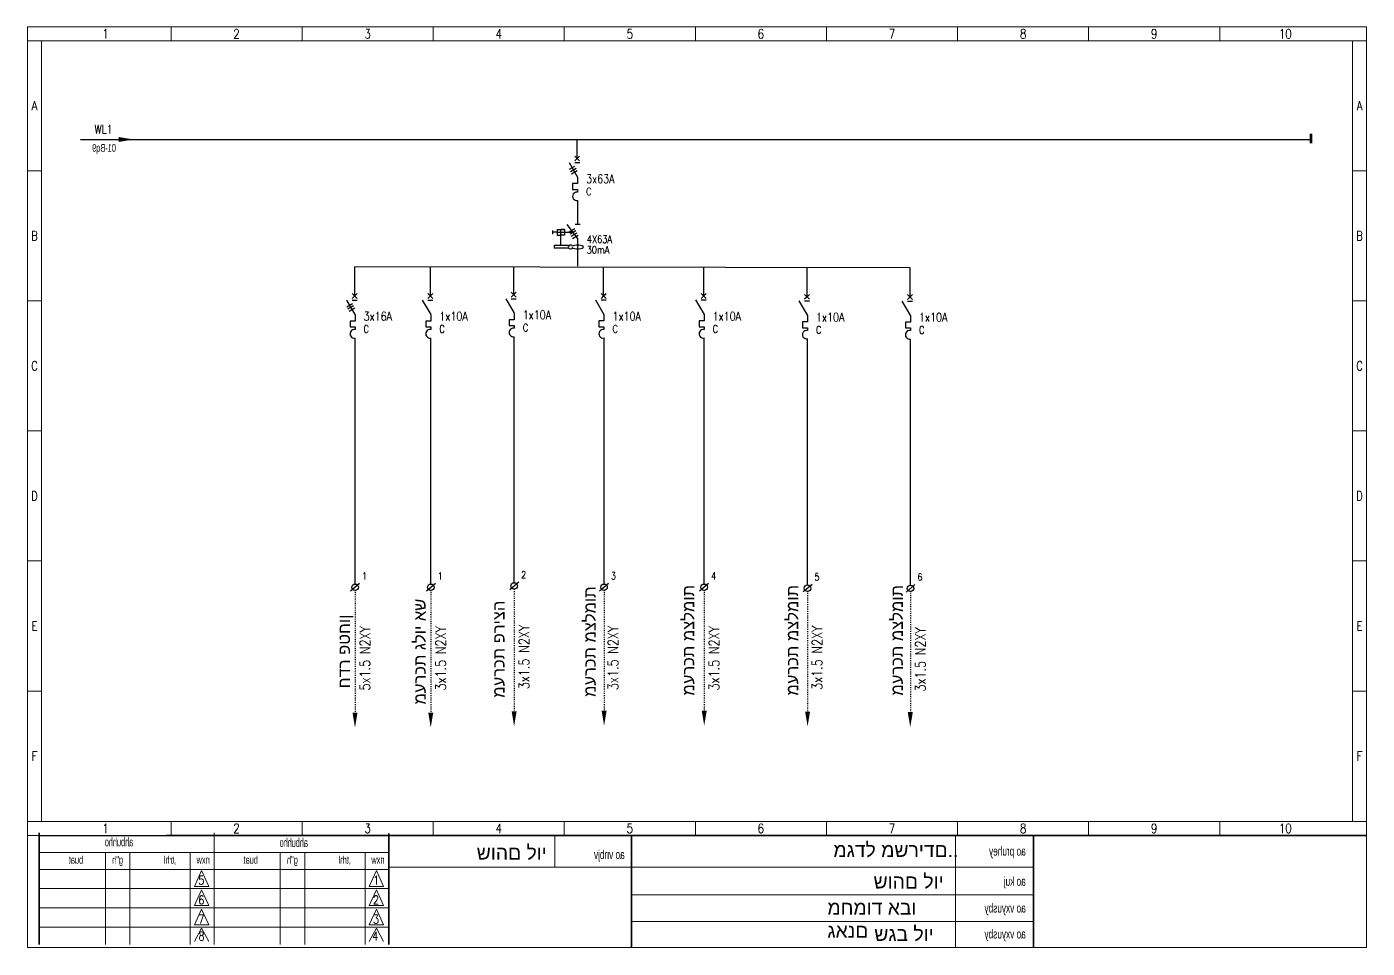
# Model space of a CAD drawing. Header units: millimetres. Extents: x 46170 to 87148, y 12751 to 40933.
# Drawn here: x 81938 to 86400, y 20561 to 23629 of the extents above; entities that cross this region are included whole.
import ezdxf
from ezdxf.enums import TextEntityAlignment as Align

# ---------------------------------------------------------------- set-up
doc = ezdxf.new("R2010")
doc.units = ezdxf.units.MM
doc.linetypes.add('ACAD_ISO03W100', pattern=[30, 12, -18])
doc.layers.add('A3', color=3, linetype='Continuous')
doc.styles.add('ROMANS', font='romans.shx')
doc.styles.get("Standard").update_dxf_attribs({"font": 'arial.ttf'})
doc.styles.add('TECHNO_M', font='techno_m.shx')

msp = doc.modelspace()

# ---------------------------------------------------------------- linework, layer by layer
at = {"color": 7, "linetype": 'ByBlock', "lineweight": 13, "ltscale": 2}
for p, q in [((81940.4, 20564.1), (81940.4, 23629.4)), ((81940.4, 23629.4), (86397.5, 23629.4)), ((81940.4, 20564.1), (81940.4, 23629.4)), ((81940.4, 23629.4), (86397.5, 23629.4)), ((86351.4, 23582.9), (86351.4, 20983.4)), ((81940.4, 20983.4), (86397.5, 20983.4)), ((82561.3, 20945.8), (82561.3, 20573.1)), ((83696, 20935.8), (83696, 20830.7)), ((85030, 20934.7), (85030, 20564.1)), ((82199.4, 20880.2), (82199.4, 20573.1)), ((82281.2, 20880.2), (82281.2, 20573.1)), ((82482, 20880.2), (82482, 20573.1)), ((82781.3, 20880.2), (82781.3, 20573.1)), ((82863.1, 20880.2), (82863.1, 20573.1)), ((83063.9, 20880.2), (83063.9, 20573.1))]:
    msp.add_line(p, q, dxfattribs=at)
at = {"color": 7, "linetype": 'ByBlock', "lineweight": 13}
for p, q in [((82417.9, 23629.4), (82417.9, 23582.9)), ((82417.9, 23629.4), (82417.9, 23582.9)), ((82417.9, 23629.4), (82417.9, 23582.9)), ((82417.9, 23629.4), (82417.9, 23582.9)), ((82854.3, 23629.4), (82854.3, 23582.9)), ((82854.3, 23629.4), (82854.3, 23582.9)), ((82854.3, 23629.4), (82854.3, 23582.9)), ((82854.3, 23629.4), (82854.3, 23582.9)), ((83290.7, 23629.4), (83290.7, 23582.9)), ((83290.7, 23629.4), (83290.7, 23582.9)), ((83290.7, 23629.4), (83290.7, 23582.9)), ((83290.7, 23629.4), (83290.7, 23582.9)), ((83727.1, 23629.4), (83727.1, 23582.9)), ((83727.1, 23629.4), (83727.1, 23582.9)), ((83727.1, 23629.4), (83727.1, 23582.9)), ((83727.1, 23629.4), (83727.1, 23582.9)), ((84163.5, 23629.4), (84163.5, 23582.9)), ((84163.5, 23629.4), (84163.5, 23582.9)), ((84163.5, 23629.4), (84163.5, 23582.9)), ((84163.5, 23629.4), (84163.5, 23582.9)), ((84599.9, 23629.4), (84599.9, 23582.9)), ((84599.9, 23629.4), (84599.9, 23582.9)), ((85036.3, 23629.4), (85036.3, 23582.9)), ((85036.3, 23629.4), (85036.3, 23582.9)), ((85472.7, 23629.4), (85472.7, 23582.9)), ((85472.7, 23629.4), (85472.7, 23582.9)), ((85909.1, 23629.4), (85909.1, 23582.9)), ((85909.1, 23629.4), (85909.1, 23582.9)), ((81940.4, 23582.9), (86397.5, 23582.9)), ((81940.4, 23150.2), (81986.4, 23150.2)), ((86351.4, 23150.2), (86397.5, 23150.2)), ((81940.4, 22717.1), (81986.4, 22717.1)), ((86351.4, 22717.1), (86397.5, 22717.1)), ((81940.4, 22283.9), (81986.4, 22283.9)), ((86351.4, 22283.9), (86397.5, 22283.9)), ((81940.4, 21850.8), (81986.4, 21850.8)), ((81940.4, 21850.8), (81986.4, 21850.8)), ((86351.4, 21850.8), (86397.5, 21850.8)), ((81940.4, 21417.6), (81986.4, 21417.6)), ((86351.4, 21417.6), (86397.5, 21417.6)), ((82417.9, 20983.4), (82417.9, 20936.8)), ((82417.9, 20983.4), (82417.9, 20936.8)), ((82417.9, 20983.4), (82417.9, 20936.8)), ((82417.9, 20983.4), (82417.9, 20936.8)), ((82854.3, 20983.4), (82854.3, 20936.8)), ((82854.3, 20983.4), (82854.3, 20936.8)), ((82854.3, 20983.4), (82854.3, 20936.8)), ((82854.3, 20983.4), (82854.3, 20936.8)), ((83290.7, 20983.4), (83290.7, 20936.8)), ((83290.7, 20983.4), (83290.7, 20936.8)), ((83290.7, 20983.4), (83290.7, 20936.8)), ((83290.7, 20983.4), (83290.7, 20936.8)), ((83727.1, 20983.4), (83727.1, 20936.8)), ((83727.1, 20983.4), (83727.1, 20936.8)), ((83727.1, 20983.4), (83727.1, 20936.8)), ((83727.1, 20983.4), (83727.1, 20936.8)), ((84163.5, 20983.4), (84163.5, 20936.8)), ((84163.5, 20983.4), (84163.5, 20936.8)), ((84163.5, 20983.4), (84163.5, 20936.8)), ((84163.5, 20983.4), (84163.5, 20936.8)), ((84599.9, 20983.4), (84599.9, 20936.8)), ((84599.9, 20983.4), (84599.9, 20936.8)), ((85036.3, 20983.4), (85036.3, 20936.8)), ((85036.3, 20983.4), (85036.3, 20936.8)), ((85472.7, 20983.4), (85472.7, 20936.8)), ((85472.7, 20983.4), (85472.7, 20936.8)), ((85909.1, 20983.4), (85909.1, 20936.8)), ((85909.1, 20983.4), (85909.1, 20936.8))]:
    msp.add_line(p, q, dxfattribs=at)
at = {"color": 7, "linetype": 'Continuous', "lineweight": 13}
for p, q in [((81986.4, 23582.9), (81986.4, 20983.4)), ((83143.2, 20880.2), (81979.5, 20880.2)), ((82561.3, 20880.2), (82561.3, 20880.2)), ((83143.2, 20880.2), (83143.2, 20880.2)), ((83143.2, 20823.7), (81979.5, 20823.7)), ((85289.4, 20830.7), (83143.2, 20830.7)), ((83143.2, 20759.7), (81979.5, 20759.7)), ((83143.2, 20695.6), (81979.5, 20695.6)), ((83143.2, 20631.6), (81979.5, 20631.6)), ((82561.3, 20631.6), (82561.3, 20631.6))]:
    msp.add_line(p, q, dxfattribs=at)
at = {"color": 0, "linetype": 'ByBlock', "ltscale": 2}
for p, q in [((82117.1, 23254.3), (86212.1, 23254.3)), ((83770.1, 23191), (83770.1, 23254.3)), ((83029.3, 22733.3), (83029.5, 22829.7)), ((84878.4, 22826.3), (83029.5, 22829.7)), ((83281.5, 22733.3), (83281.6, 22829.7)), ((83559, 22737.7), (83559.2, 22829.7)), ((83857.9, 22733.4), (83858.1, 22829.8)), ((84191.2, 22733.4), (84191.4, 22829.8)), ((84535.3, 22730.3), (84535.5, 22826.7)), ((84878.2, 22729.9), (84878.4, 22826.3))]:
    msp.add_line(p, q, dxfattribs=at)
at = {"lineweight": 53}
msp.add_line((86212.5, 23272.6), (86212.5, 23241.6), dxfattribs=at)
at = {"color": 7, "linetype": 'ByBlock', "lineweight": -2}
for p, q in [((83743.1, 23177.4), (83771.2, 23128.7)), ((83771.4, 23128.6), (83771.4, 23107.4)), ((83771.4, 23107.4), (83754.6, 23107.4)), ((83754.6, 23107.4), (83754.6, 23088.2)), ((83754.6, 23088.2), (83771.3, 23088.2)), ((83687.4, 22950.8), (83687.4, 22939.3)), ((83705.7, 22945.1), (83687.4, 22945.1)), ((83703.2, 22954.1), (83727.3, 22954.1)), ((83703.2, 22954.1), (83703.2, 22936)), ((83703.2, 22936), (83715.2, 22936)), ((83705.7, 22945.1), (83724.8, 22945.1)), ((83715.2, 22900.8), (83715.2, 22954.1)), ((83727.3, 22954.1), (83715.2, 22954.1)), ((83715.2, 22951.4), (83715.2, 22952.6)), ((83715.2, 22938.8), (83715.2, 22937.5)), ((83727.3, 22936), (83715.2, 22936)), ((83724.8, 22945.1), (83756.4, 22945.1)), ((83727.3, 22954.1), (83727.3, 22936)), ((83771.6, 22925.2), (83736.6, 22970.9)), ((83740.9, 22900.8), (83693.3, 22900.8)), ((83693.3, 22900.8), (83693.3, 22892)), ((83740.9, 22892), (83693.3, 22892)), ((83740.9, 22898), (83740.9, 22900.8)), ((83742.6, 22898), (83740.9, 22898)), ((83742.6, 22894.7), (83740.9, 22894.7)), ((83740.9, 22894.7), (83740.9, 22892)), ((83742.6, 22900.5), (83742.6, 22898)), ((83742.6, 22892.3), (83742.6, 22894.7)), ((83752.9, 22898.5), (83752.9, 22901.6)), ((83752.9, 22894.2), (83752.9, 22891.2)), ((83752.9, 22894.2), (83752.9, 22891.2)), ((83002.3, 22719.7), (83030.4, 22671)), ((83254.5, 22719.7), (83282.6, 22671)), ((83532, 22724.1), (83560.1, 22675.4)), ((83830.9, 22719.8), (83859, 22671.1)), ((84164.2, 22719.8), (84192.3, 22671.1)), ((84508.4, 22716.7), (84536.5, 22668)), ((84851.2, 22716.2), (84879.3, 22667.5)), ((83030.5, 22670.9), (83030.5, 22649.7)), ((83282.7, 22670.8), (83282.7, 22649.7)), ((83560.2, 22675.3), (83560.2, 22654.1)), ((83859.1, 22671), (83859.1, 22649.8)), ((84192.5, 22671), (84192.5, 22649.8)), ((84536.6, 22667.9), (84536.6, 22646.7)), ((83030.5, 22649.7), (83013.8, 22649.7)), ((83013.8, 22649.7), (83013.8, 22630.5)), ((83013.8, 22630.5), (83030.5, 22630.5)), ((83282.7, 22649.7), (83266, 22649.7)), ((83266, 22649.7), (83266, 22630.5)), ((83266, 22630.5), (83282.7, 22630.5)), ((83560.2, 22654.1), (83543.5, 22654.1)), ((83543.5, 22654.1), (83543.5, 22634.9)), ((83543.5, 22634.9), (83560.2, 22634.9)), ((83859.1, 22649.8), (83842.4, 22649.8)), ((83842.4, 22649.8), (83842.4, 22630.6)), ((83842.4, 22630.6), (83859.1, 22630.6)), ((84192.5, 22649.8), (84175.7, 22649.8)), ((84175.7, 22649.8), (84175.7, 22630.6)), ((84175.7, 22630.6), (84192.4, 22630.6)), ((84536.6, 22646.7), (84519.9, 22646.7)), ((84519.9, 22646.7), (84519.9, 22627.5)), ((84519.9, 22627.5), (84536.6, 22627.5)), ((84879.5, 22646.2), (84862.7, 22646.2)), ((84862.7, 22646.2), (84862.7, 22627)), ((84862.7, 22627), (84879.4, 22627)), ((84879.5, 22667.4), (84879.5, 22646.2))]:
    msp.add_line(p, q, dxfattribs=at)
at = {"lineweight": -2}
for p, q in [((83744.2, 23155), (83762.7, 23165.8)), ((83747.7, 23147.7), (83766.7, 23158.8)), ((83751.3, 23140.3), (83770.3, 23151.4)), ((83743.4, 22946.8), (83762.3, 22957.9)), ((83746.9, 22939.5), (83765.9, 22950.6)), ((83750.5, 22932.1), (83769.5, 22943.2)), ((83754.1, 22924.6), (83773.1, 22935.7)), ((83003.4, 22697.3), (83021.9, 22708.1)), ((83006.9, 22690), (83025.9, 22701.1)), ((83010.5, 22682.5), (83029.5, 22693.6))]:
    msp.add_line(p, q, dxfattribs=at)
at = {"color": 7, "linetype": 'Continuous', "lineweight": -2}
for p, q in [((83761.9, 23199.2), (83778.3, 23182.8)), ((83770.1, 23191), (83761.9, 23182.8)), ((83761.9, 23177.4), (83778.4, 23177.4)), ((83770.1, 23191), (83778.3, 23199.2)), ((83771.3, 23088.2), (83771.3, 23079.3)), ((83780, 22970.9), (83763.2, 22970.9)), ((83021.1, 22741.5), (83037.5, 22725.1)), ((83029.3, 22733.3), (83021.1, 22725.1)), ((83021.1, 22719.7), (83037.6, 22719.7)), ((83029.3, 22733.3), (83037.5, 22741.5)), ((83273.2, 22719.7), (83289.8, 22719.7)), ((83273.3, 22741.5), (83289.7, 22725.1)), ((83281.5, 22733.3), (83273.3, 22725.1)), ((83281.5, 22733.3), (83289.7, 22741.5)), ((83550.8, 22745.9), (83567.2, 22729.5)), ((83559, 22737.7), (83550.8, 22729.5)), ((83550.8, 22724.1), (83567.3, 22724.1)), ((83559, 22737.7), (83567.2, 22745.9)), ((83849.7, 22741.6), (83866.1, 22725.2)), ((83857.9, 22733.4), (83849.7, 22725.2)), ((83849.7, 22719.8), (83866.2, 22719.8)), ((83857.9, 22733.4), (83866.1, 22741.6)), ((84183, 22741.6), (84199.4, 22725.2)), ((84191.2, 22733.4), (84183, 22725.2)), ((84183, 22719.8), (84199.5, 22719.8)), ((84191.2, 22733.4), (84199.4, 22741.6)), ((84527.1, 22738.5), (84543.5, 22722.1)), ((84535.3, 22730.3), (84527.1, 22722.1)), ((84527.1, 22716.7), (84543.6, 22716.7)), ((84535.3, 22730.3), (84543.5, 22738.5)), ((84870, 22738.1), (84886.4, 22721.7)), ((84878.2, 22729.9), (84870, 22721.7)), ((84870, 22716.2), (84886.5, 22716.2)), ((84878.2, 22729.9), (84886.4, 22738.1)), ((83030.5, 22630.5), (83030.5, 22621.6)), ((83282.7, 22630.5), (83282.7, 22621.6)), ((83560.2, 22634.9), (83560.2, 22626)), ((83859.1, 22630.6), (83859.1, 22621.7)), ((84192.4, 22630.6), (84192.4, 22621.7)), ((84536.6, 22627.5), (84536.6, 22618.6)), ((84879.4, 22627), (84879.4, 22618.1))]:
    msp.add_line(p, q, dxfattribs=at)
at = {"linetype": 'ByBlock', "ltscale": 2}
for p, q in [((83771.6, 23050.8), (83771.6, 22970.9)), ((83771.6, 22925.2), (83771.6, 22832.3)), ((83030.8, 21773.9), (83030.8, 22593.1)), ((83282.9, 21773.9), (83282.9, 22593.1)), ((83560.5, 21778.3), (83560.5, 22597.5)), ((83859.4, 21774), (83859.4, 22593.2)), ((84192.7, 21774), (84192.7, 22593.2)), ((84536.8, 21770.9), (84536.8, 22590.1)), ((84879.7, 21770.4), (84879.7, 22589.6))]:
    msp.add_line(p, q, dxfattribs=at)
at = {"color": 7, "ltscale": 2}
for p, q in [((83045.7, 21775.6), (83015.8, 21750.6)), ((83297.9, 21775.5), (83268, 21750.6)), ((83575.4, 21780), (83545.5, 21755)), ((83874.3, 21775.7), (83844.4, 21750.7)), ((84207.6, 21775.7), (84177.7, 21750.7)), ((84551.8, 21772.6), (84521.9, 21747.6)), ((84894.6, 21772.1), (84864.8, 21747.1))]:
    msp.add_line(p, q, dxfattribs=at)
at = {"linetype": 'ACAD_ISO03W100', "ltscale": 0.2}
for p, q in [((83030.8, 21752.3), (83030.8, 21346.6)), ((83282.9, 21752.3), (83282.9, 21346.6)), ((83560.5, 21756.7), (83560.5, 21351)), ((83859.4, 21752.4), (83859.4, 21346.7)), ((84192.7, 21752.4), (84192.7, 21346.7)), ((84536.8, 21749.3), (84536.8, 21343.6)), ((84879.7, 21748.8), (84879.7, 21343.1))]:
    msp.add_line(p, q, dxfattribs=at)
at = {"color": 7, "lineweight": 13}
for p, q in [((82519.8, 20819.8), (82496.3, 20767.1)), ((82519.8, 20819.8), (82543.4, 20767.1)), ((83101.7, 20819.8), (83078.1, 20767.1)), ((83101.7, 20819.8), (83125.2, 20767.1)), ((82496.3, 20767.1), (82543.4, 20767.1)), ((82519.8, 20755.7), (82496.3, 20703.1)), ((82519.8, 20755.7), (82543.4, 20703.1)), ((83078.1, 20767.1), (83125.2, 20767.1)), ((83101.7, 20755.7), (83078.1, 20703.1)), ((83101.7, 20755.7), (83125.2, 20703.1)), ((82496.3, 20703.1), (82543.4, 20703.1)), ((82519.8, 20691.7), (82496.3, 20639)), ((82519.8, 20691.7), (82543.4, 20639)), ((83078.1, 20703.1), (83125.2, 20703.1)), ((83101.7, 20691.7), (83078.1, 20639)), ((83101.7, 20691.7), (83125.2, 20639)), ((82496.3, 20639), (82543.4, 20639)), ((82519.8, 20627.6), (82496.3, 20583.9)), ((82519.8, 20627.6), (82543.4, 20583.9)), ((83078.1, 20639), (83125.2, 20639)), ((83101.7, 20627.6), (83078.1, 20583.9)), ((83101.7, 20627.6), (83125.2, 20583.9))]:
    msp.add_line(p, q, dxfattribs=at)
at = {"color": 7, "lineweight": 13, "ltscale": 2}
for p, q in [((83950.4, 20739.5), (85289.4, 20739.5)), ((83950.4, 20650.5), (85289.4, 20650.5))]:
    msp.add_line(p, q, dxfattribs=at)
at = {"color": 7, "linetype": 'ByBlock', "lineweight": 13, "ltscale": 2}
for points in [[(81940.4, 20564.1), (86397.5, 20564.1), (86397.5, 23629.4), (81940.4, 23629.4)], [(81940.4, 23629.4), (86397.5, 23629.4), (86397.5, 20564.1), (81940.4, 20564.1)], [(81940.4, 20564.1), (86397.5, 20564.1), (86397.5, 23629.4), (81940.4, 23629.4)], [(81940.4, 23629.4), (86397.5, 23629.4), (86397.5, 20564.1), (81940.4, 20564.1)], [(81940.4, 20983.4), (86397.5, 20983.4), (86397.5, 20936.8), (81940.4, 20936.8)]]:
    msp.add_lwpolyline(points, close=True, dxfattribs=at)
at = {"color": 7, "linetype": 'ByBlock', "lineweight": 13, "ltscale": 2, "const_width": 5}
msp.add_lwpolyline([(81940.4, 20936.8), (86397.5, 20936.8), (86397.5, 20936.8), (81940.4, 20936.8)], close=True, dxfattribs=at)
at = {"color": 7, "ltscale": 2}
for centre in [(83560.5, 21767.5), (83030.8, 21763.1), (83282.9, 21763.1), (83859.4, 21763.2), (84192.7, 21763.2), (84536.8, 21760.1), (84879.7, 21759.6)]:
    msp.add_circle(centre, 10.8, dxfattribs=at)
at = {"color": 7, "linetype": 'ByBlock', "lineweight": -2}
for centre, radius, start, end in [((83769, 23065), 14.4, 80.8849, 280.1182), ((83748.8, 22891.9), 10.6, 66.8973, 125.6982), ((83748.8, 22900.9), 10.6, 234.3018, 293.1027), ((83557.9, 22611.7), 14.4, 80.8849, 280.1182), ((83028.2, 22607.3), 14.4, 80.8849, 280.1182), ((83280.4, 22607.3), 14.4, 80.8849, 280.1182), ((83856.8, 22607.4), 14.4, 80.8849, 280.1182), ((84190.2, 22607.4), 14.4, 80.8849, 280.1182), ((84534.3, 22604.3), 14.4, 80.8849, 280.1182), ((84877.2, 22603.9), 14.4, 80.8849, 280.1182)]:
    msp.add_arc(centre, radius, start, end, dxfattribs=at)
msp.add_ellipse((83771.6, 22896.4), major_axis=(-20, 0), ratio=0.292341, start_param=0.37335, end_param=5.909835, dxfattribs=at)
at = {"color": 7, "linetype": 'ByBlock', "lineweight": -2, "ltscale": 30}
for points in [[(82243.2, 23262.6), (82293.2, 23254.3), (82243.2, 23246)], [(83038.8, 21346.1), (83030.4, 21296.1), (83022.1, 21346.1)], [(83291, 21346.1), (83282.6, 21296.1), (83274.3, 21346.1)], [(83568.5, 21350.5), (83560.1, 21300.5), (83551.8, 21350.5)], [(83868, 21352.3), (83859.6, 21302.3), (83851.3, 21352.3)], [(84201.3, 21352.3), (84192.9, 21302.3), (84184.6, 21352.3)], [(84545.4, 21349.2), (84537.1, 21299.2), (84528.7, 21349.2)], [(84887.3, 21347.3), (84878.9, 21297.3), (84870.6, 21347.3)]]:
    msp.add_solid(points, dxfattribs=at)
at = {"layer": 'A3', "color": 7, "lineweight": 13, "const_width": 5.63}
for points in [[(81979.5, 20573.1), (81979.5, 20945.8)], [(83143.2, 20573.1), (83143.2, 20943.7)], [(83950.4, 20564.1), (83950.4, 20938.4)], [(85289.4, 20564.1), (85289.4, 20935.6)]]:
    msp.add_lwpolyline(points, dxfattribs=at)

# ---------------------------------------------------------------- texts
at = {"color": 7, "lineweight": 13, "style": 'ROMANS', "width": 0.8}
for s, height, p in [('1', 31.1, (82199.7, 23606.2)), ('1', 31.1, (82199.7, 23606.2)), ('1', 31.1, (82199.7, 23606.2)), ('1', 31.1, (82199.7, 23606.2)), ('2', 31.1, (82636.1, 23606.2)), ('2', 31.1, (82636.1, 23606.2)), ('2', 31.1, (82636.1, 23606.2)), ('2', 31.1, (82636.1, 23606.2)), ('3', 31.1, (83072.5, 23606.2)), ('3', 31.1, (83072.5, 23606.2)), ('3', 31.1, (83072.5, 23606.2)), ('3', 31.1, (83072.5, 23606.2)), ('4', 31.1, (83508.9, 23606.2)), ('4', 31.1, (83508.9, 23606.2)), ('4', 31.1, (83508.9, 23606.2)), ('4', 31.1, (83508.9, 23606.2)), ('5', 31.1, (83945.3, 23606.2)), ('5', 31.1, (83945.3, 23606.2)), ('5', 31.1, (83945.3, 23606.2)), ('5', 31.1, (83945.3, 23606.2)), ('6', 31.1, (84381.7, 23606.2)), ('6', 31.1, (84381.7, 23606.2)), ('7', 31.1, (84818.1, 23606.2)), ('7', 31.1, (84818.1, 23606.2)), ('8', 31.1, (85254.5, 23606.2)), ('8', 31.1, (85254.5, 23606.2)), ('9', 31.1, (85690.9, 23606.2)), ('9', 31.1, (85690.9, 23606.2)), ('10', 31.06, (86127.3, 23606.2)), ('10', 31.06, (86127.3, 23606.2)), ('A', 30.7, (81963.5, 23366.8)), ('A', 30.7, (86374.6, 23366.8)), ('B', 30.7, (81963.5, 22933.6)), ('B', 30.7, (86374.6, 22933.6)), ('C', 30.7, (81963.5, 22500.5)), ('C', 30.7, (86374.6, 22500.5)), ('D', 30.7, (81963.5, 22067.3)), ('D', 30.7, (86374.6, 22067.3)), ('E', 30.7, (81963.5, 21634.2)), ('E', 30.7, (86374.6, 21634.2)), ('F', 30.7, (81963.5, 21201)), ('F', 30.7, (86374.6, 21201)), ('1', 31.1, (82199.7, 20960.1)), ('1', 31.1, (82199.7, 20960.1)), ('1', 31.1, (82199.7, 20960.1)), ('1', 31.1, (82199.7, 20960.1)), ('2', 31.1, (82636.1, 20960.1)), ('2', 31.1, (82636.1, 20960.1)), ('2', 31.1, (82636.1, 20960.1)), ('2', 31.1, (82636.1, 20960.1)), ('3', 31.1, (83072.5, 20960.1)), ('3', 31.1, (83072.5, 20960.1)), ('3', 31.1, (83072.5, 20960.1)), ('3', 31.1, (83072.5, 20960.1)), ('4', 31.1, (83508.9, 20960.1)), ('4', 31.1, (83508.9, 20960.1)), ('4', 31.1, (83508.9, 20960.1)), ('4', 31.1, (83508.9, 20960.1)), ('5', 31.1, (83945.3, 20960.1)), ('5', 31.1, (83945.3, 20960.1)), ('5', 31.1, (83945.3, 20960.1)), ('5', 31.1, (83945.3, 20960.1)), ('6', 31.1, (84381.7, 20960.1)), ('6', 31.1, (84381.7, 20960.1)), ('7', 31.1, (84818.1, 20960.1)), ('7', 31.1, (84818.1, 20960.1)), ('8', 31.1, (85254.5, 20960.1)), ('8', 31.1, (85254.5, 20960.1)), ('9', 31.1, (85690.9, 20960.1)), ('9', 31.1, (85690.9, 20960.1)), ('10', 31.06, (86127.3, 20960.1)), ('10', 31.06, (86127.3, 20960.1))]:
    msp.add_text(s, height=height, dxfattribs=at).set_placement(p, align=Align.MIDDLE)
at = {"color": 7, "lineweight": -2, "style": 'ROMANS', "width": 0.8}
for s, height, p in [('WL1', 29, (82163, 23273.7, -75649.1)), ('3x63A', 29, (83799.9, 23108.8, -75649.1)), ('C', 25, (83799.9, 23068.4, -75649.1)), ('30mA', 25, (83801.7, 22874.2, -75649.1)), ('4X63A', 25, (83802.1, 22909.5, -75649.1)), ('3x16A', 29, (83059.1, 22651.1, -75649.1)), ('1x10A', 29, (83311.2, 22651.1, -75649.1)), ('1x10A', 29, (83588.8, 22655.5, -75649.1)), ('1x10A', 29, (83887.7, 22651.2, -75649.1)), ('1x10A', 29, (84221, 22651.2, -75649.1)), ('1x10A', 29, (84565.1, 22648.1, -75649.1)), ('1x10A', 29, (84908, 22647.7, -75649.1)), ('C', 25, (83059.1, 22610.7, -75649.1)), ('C', 25, (83311.2, 22610.7, -75649.1)), ('C', 25, (83588.8, 22615.1, -75649.1)), ('C', 25, (83887.7, 22610.8, -75649.1)), ('C', 25, (84221, 22610.8, -75649.1)), ('C', 25, (84565.1, 22607.7, -75649.1)), ('C', 25, (84908, 22607.3, -75649.1))]:
    msp.add_text(s, height=height, dxfattribs=at).set_placement(p)
at = {"color": 7, "lineweight": -2, "style": 'TECHNO_M', "text_generation_flag": 2, "width": 0.8}
msp.add_text('01-Bq9', height=25.81, dxfattribs=at).set_placement((82234.7, 23213.4))
at = {"color": 7, "lineweight": 13, "style": 'ROMANS', "width": 0.8}
for s, height, p in [('1', 24, (83054.1, 21788.7, -75649.1)), ('1', 24, (83306.2, 21788.7, -75649.1)), ('2', 24, (83583.8, 21793.1, -75649.1)), ('3', 24, (83882.7, 21788.9, -75649.1)), ('4', 24, (84216, 21788.9, -75649.1)), ('5', 24, (84560.1, 21785.8, -75649.1)), ('6', 24, (84903, 21785.3, -75649.1)), ('5', 29, (82508.7, 20773.2)), ('1', 29, (83090.5, 20773.2)), ('6', 29, (82508.7, 20707.4)), ('2', 29, (83090.5, 20707.4)), ('7', 29, (82508.7, 20643.1)), ('3', 29, (83090.5, 20643.1)), ('8', 29, (82509.5, 20587.1)), ('4', 29, (83087.6, 20587.1))]:
    msp.add_text(s, height=height, dxfattribs=at).set_placement(p)
at = {"color": 7, "lineweight": -2, "style": 'ROMANS', "width": 0.8}
for s, p in [('5x1.5 N2XY', (83080.8, 21419.2, -82790.4)), ('3x1.5 N2XY', (83333, 21419.2, -82790.4)), ('3x1.5 N2XY', (83610.5, 21423.6, -82790.4)), ('3x1.5 N2XY', (83906.5, 21420.6, -82790.4)), ('3x1.5 N2XY', (84242.8, 21419.4, -82790.4)), ('3x1.5 N2XY', (84585.9, 21421.2, -82790.4)), ('3x1.5 N2XY', (84929.8, 21415.7, -82790.4))]:
    msp.add_text(s, height=34.2, rotation=90, dxfattribs=at).set_placement(p)
at = {"color": 7, "lineweight": 13, "style": 'TECHNO_M', "text_generation_flag": 2}
for s, height, width, p in [('ahbuhho', 29, 0.7, (82291.9, 20900.5)), ('ahbuhho', 29, 0.7, (82873.8, 20898.4)), ('ao vnbjv ', 30, 0.8, (83928.3, 20858.2)), ('ao pruhey', 30, 0.8, (85263.4, 20869.7)), ('buat', 25.81, 0.8, (82125.5, 20842.7)), ('g"h', 25.81, 0.8, (82258.3, 20842.7)), (',trhl', 25.81, 0.8, (82435, 20842.7)), ('nxw', 25.81, 0.8, (82546.7, 20842.7)), ('buat', 25.81, 0.8, (82707.4, 20842.7)), ('g"h', 25.81, 0.8, (82840.2, 20842.7)), (',trhl', 25.81, 0.8, (83016.9, 20842.7)), ('nxw', 25.81, 0.8, (83128.6, 20842.7)), ('ao kuj', 30, 0.8, (85263.4, 20769.2)), ('ao vxyusby', 30, 0.8, (85263.4, 20680.1)), ('ao vxyusby', 30, 0.8, (85263.4, 20593.7))]:
    msp.add_text(s, height=height, dxfattribs=dict(at, width=width)).set_placement(p)
at = {"attachment_point": 1, "rotation": 90}
for s, insert, char_height in [('מערכת מצלמות', (83792.3, 21397.9), 39.375), ('מערכת מצלמות', (84120.4, 21402.4), 39.375), ('מערכת מצלמות', (84466.5, 21402.4), 39.375), ('מערכת מצלמות', (84814.8, 21402.4), 39.375), ('מערכת גלוי אש', (83226.3, 21372.7), 39.375), ('מערכת פריצה', (83488.9, 21395.2), 39.375), ('חדר פטחון', (82974.2, 21426.6), 39.38)]:
    msp.add_mtext_dynamic_manual_height_columns(s, width=4250.721, gutter_width=196.9, heights=[0], dxfattribs=dict(at, insert=insert, char_height=char_height))
at = {"lineweight": 53, "attachment_point": 1}
for s, insert, char_height in [('שוהם לוי', (83435.6, 20902), 46.03), ('מגדל משרידם..', (84623, 20910.8), 46.033), ('שוהם לוי', (84756.7, 20806.1), 46.03), ('מחמוד אבו גאנם', (84603.1, 20718.6), 46.033), ('שגב לוי', (84759.1, 20631.1), 46.03)]:
    msp.add_mtext_dynamic_manual_height_columns(s, width=421.091, gutter_width=230.2, heights=[234.7], dxfattribs=dict(at, insert=insert, char_height=char_height))

doc.saveas('drawing.dxf')
